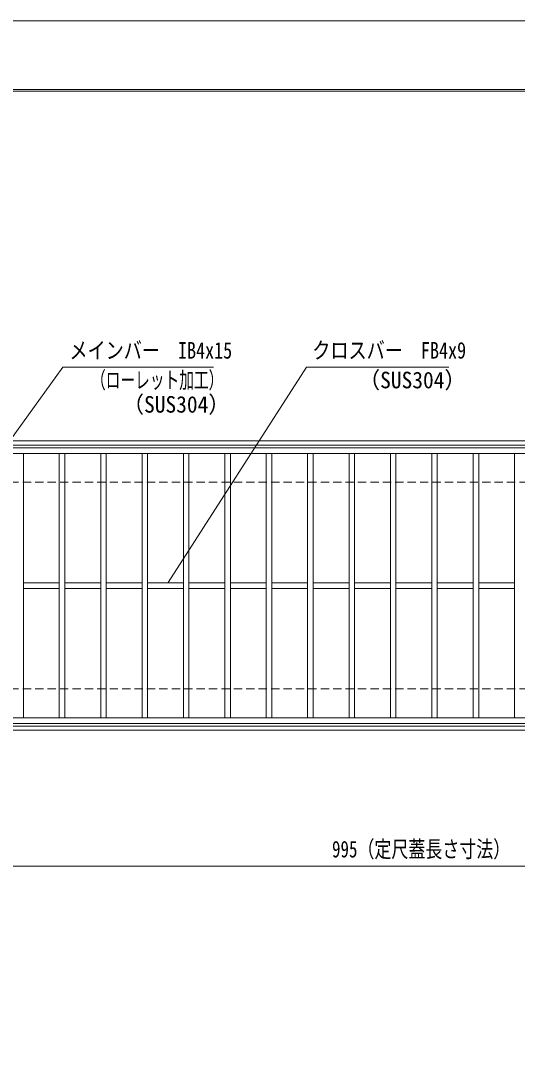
# Model space of a CAD drawing. Units: millimetres, scale not verified. Extents: x -1050 to 1050, y -742 to 742.
# Drawn here: x -578 to -218, y -8 to 742 of the extents above; entities that cross this region are included whole.
import ezdxf
from ezdxf.enums import TextEntityAlignment as Align

# ---------------------------------------------------------------- set-up
doc = ezdxf.new("R2010")
doc.units = ezdxf.units.MM
doc.header["$LTSCALE"] = 5
doc.linetypes.add('DASHED1', pattern=[1.8, 1.2, -0.6])
for name, color, linetype, lineweight in [('0-0_7-図\u3000枠', 4, 'Continuous', 9), ('0-1_寸法注釈', 2, 'Continuous', 9), ('0-3_DEFPOINTS', 134, 'Continuous', 9), ('0-5_枠', 7, 'Continuous', 9), ('0-8_蓋', 5, 'Continuous', 9), ('0-A_溝開口', 4, 'DASHED1', 9)]:
    doc.layers.add(name, color=color, linetype=linetype, lineweight=lineweight)
doc.styles.add('ＭＳ ゴシック', font='')
doc.styles.get('ＭＳ ゴシック').set_extended_font_data('MS Gothic')

msp = doc.modelspace()

# ---------------------------------------------------------------- linework, layer by layer
at = {"layer": '0-0_7-図\u3000枠'}
msp.add_line((-973.75, 691.25), (998.75, 691.25), dxfattribs=at)
msp.add_lwpolyline([(-975, 692.5), (1000, 692.5), (1000, -692.5)], dxfattribs=at)
at = {"layer": '0-1_寸法注釈'}
msp.add_line((-785.45, 128.953), (199.55, 128.953), dxfattribs=at)
for points in [[(-438.147, 490.949), (-547.371, 490.949), (-635.361, 369.006)], [(-267.513, 490.949), (-370.72, 490.949), (-471.135, 334.814)]]:
    msp.add_lwpolyline(points, dxfattribs=at)
at = {"layer": '0-3_DEFPOINTS'}
msp.add_lwpolyline([(-1050, -742.5), (-1050, 742.5), (1050, 742.5), (1050, -742.5)], close=True, dxfattribs=at)
at = {"layer": '0-5_枠'}
for p, q in [((-795.45, 437.475), (409.55, 437.475)), ((-792.45, 434.475), (407.714, 434.475)), ((-795.45, 227.475), (409.55, 227.475)), ((-792.45, 230.475), (411.386, 230.475))]:
    msp.add_line(p, q, dxfattribs=at)
at = {"layer": '0-8_蓋'}
for p, q in [((204.55, 432.475), (-790.45, 432.475)), ((204.55, 428.475), (-790.45, 428.475)), ((-575.95, 428.475), (-575.95, 236.475)), ((-549.95, 428.475), (-549.95, 236.475)), ((-545.95, 428.475), (-545.95, 236.475)), ((-519.95, 428.475), (-519.95, 236.475)), ((-515.95, 428.475), (-515.95, 236.475)), ((-489.95, 428.475), (-489.95, 236.475)), ((-485.95, 428.475), (-485.95, 236.475)), ((-459.95, 428.475), (-459.95, 236.475)), ((-455.95, 428.475), (-455.95, 236.475)), ((-429.95, 428.475), (-429.95, 236.475)), ((-425.95, 428.475), (-425.95, 236.475)), ((-399.95, 428.475), (-399.95, 236.475)), ((-395.95, 428.475), (-395.95, 236.475)), ((-369.95, 428.475), (-369.95, 236.475)), ((-365.95, 428.475), (-365.95, 236.475)), ((-339.95, 428.475), (-339.95, 236.475)), ((-335.95, 428.475), (-335.95, 236.475)), ((-309.95, 428.475), (-309.95, 236.475)), ((-305.95, 428.475), (-305.95, 236.475)), ((-279.95, 428.475), (-279.95, 236.475)), ((-275.95, 428.475), (-275.95, 236.475)), ((-249.95, 428.475), (-249.95, 236.475)), ((-245.95, 428.475), (-245.95, 236.475)), ((-219.95, 428.475), (-219.95, 236.475)), ((-549.95, 334.475), (-575.95, 334.475)), ((-549.95, 330.475), (-575.95, 330.475)), ((-519.95, 334.475), (-545.95, 334.475)), ((-519.95, 330.475), (-545.95, 330.475)), ((-489.95, 334.475), (-515.95, 334.475)), ((-489.95, 330.475), (-515.95, 330.475)), ((-459.95, 334.475), (-485.95, 334.475)), ((-459.95, 330.475), (-485.95, 330.475)), ((-429.95, 334.475), (-455.95, 334.475)), ((-429.95, 330.475), (-455.95, 330.475)), ((-399.95, 334.475), (-425.95, 334.475)), ((-399.95, 330.475), (-425.95, 330.475)), ((-369.95, 334.475), (-395.95, 334.475)), ((-369.95, 330.475), (-395.95, 330.475)), ((-339.95, 334.475), (-365.95, 334.475)), ((-339.95, 330.475), (-365.95, 330.475)), ((-309.95, 334.475), (-335.95, 334.475)), ((-309.95, 330.475), (-335.95, 330.475)), ((-305.95, 334.475), (-279.95, 334.475)), ((-305.95, 330.475), (-279.95, 330.475)), ((-275.95, 334.475), (-249.95, 334.475)), ((-275.95, 330.475), (-249.95, 330.475)), ((-245.95, 334.475), (-219.95, 334.475)), ((-245.95, 330.475), (-219.95, 330.475)), ((-790.45, 236.475), (204.55, 236.475)), ((-790.45, 232.475), (204.55, 232.475))]:
    msp.add_line(p, q, dxfattribs=at)
at = {"layer": '0-A_溝開口'}
for p, q in [((-765.45, 407.475), (204.55, 407.475)), ((-765.45, 257.475), (204.55, 257.475))]:
    msp.add_line(p, q, dxfattribs=at)

# ---------------------------------------------------------------- texts
at = {"layer": '0-1_寸法注釈', "color": 7, "style": 'ＭＳ ゴシック'}
for s, height, width, p in [('メインバー\u3000IB4x15', 12.02, 0.8, (-542.594, 493.636)), ('クロスバー\u3000FB4x9', 12.03, 0.8, (-366.554, 493.636)), ('（ローレット加工）', 12.02, 0.65, (-526.956, 472.081)), ('（SUS304）', 12.02, 0.95, (-332.951, 472.081)), ('（SUS304）', 12.02, 0.95, (-504.109, 454.416)), ('995（定尺蓋長さ寸法）', 12.03, 0.75, (-352.249, 131.64))]:
    msp.add_text(s, height=height, dxfattribs=dict(at, width=width)).set_placement(p, align=Align.BOTTOM_LEFT)

doc.saveas('drawing.dxf')
